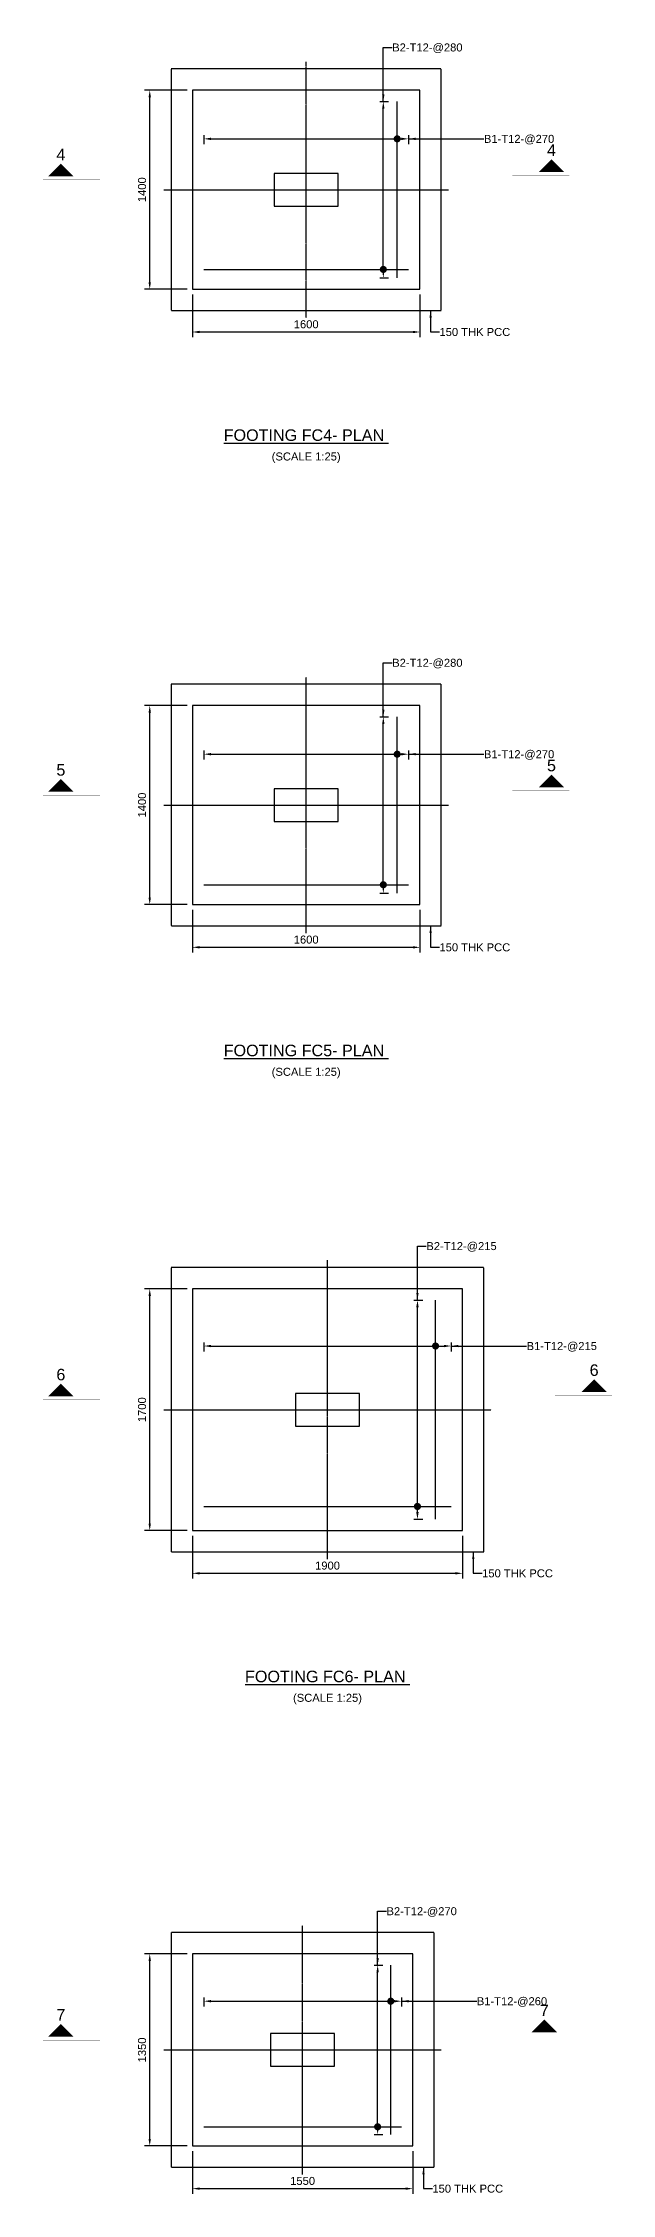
# Model space of a CAD drawing. Header units: inches. Extents: x -816171 to 9366335, y -450961 to 689132.
# Drawn here: x 5624411 to 5640416, y 249864 to 310339 of the extents above; entities that cross this region are included whole.
import ezdxf
from ezdxf.enums import TextEntityAlignment as Align

# ---------------------------------------------------------------- set-up
doc = ezdxf.new("R2010")
doc.units = ezdxf.units.IN
doc.header["$MEASUREMENT"] = 0
doc.linetypes.add('Cline', pattern=[1, 0.625, -0.125, 0.125, -0.125])
doc.linetypes.add('DASHED', pattern=[0.75, 0.5, -0.25])
for name, color, linetype in [('Center Line', 1, 'Continuous'), ('Column', 2, 'Continuous'), ('Dim', 31, 'Continuous'), ('Footing', 4, 'Continuous'), ('Labels', 4, 'Continuous'), ('PCC', 5, 'Continuous'), ('Reinforcement', 130, 'Continuous'), ('Section Mark', 5, 'Continuous'), ('Solid', 25, 'Continuous'), ('Text', 31, 'Continuous')]:
    doc.layers.add(name, color=color, linetype=linetype)
doc.styles.add('SC-FTG1', font='sanss___.ttf')
doc.styles.add('SC-FTG2', font='SansSerif')
doc.dimstyles.new('RccFooting', dxfattribs={"dimtxt": 225, "dimasz": 200, "dimexe": 150, "dimexo": 150, "dimgap": 100, "dimtad": 1, "dimtoh": 1, "dimdec": 4, "dimlfac": 0.25, "dimzin": 0, "dimdsep": 46, "dimtxsty": 'SC-FTG2', "dimcen": 0.09, "dimclrd": 8, "dimclre": 8, "dimclrt": 31, "dimadec": 0, "dimazin": 0, "dimtfac": 1, "dimtdec": 0, "dimtix": 1, "dimtofl": 0, "dimtmove": 0, "dimatfit": 3, "dimfxl": 1, "dimtolj": 1, "dimtzin": 0, "dimarcsym": 0})

# ---------------------------------------------------------------- blocks, each defined once
blk = doc.blocks.new('*D2381')
at = {"layer": 'DEFPOINTS', "color": 0, "transparency": 16777216}
for p in [(5628614, 303414), (5635014, 303414), (5635014, 302214)]:
    blk.add_point(p, dxfattribs=at)
at = {"layer": 'Dim', "color": 8, "lineweight": -2, "transparency": 16777216}
for p, q in [((5628614, 303264), (5628614, 302064)), ((5635014, 303264), (5635014, 302064)), ((5628814, 302214), (5634814, 302214))]:
    blk.add_line(p, q, dxfattribs=at)
at = {"layer": 'Dim', "color": 8, "transparency": 16777216}
for points in [[(5628814, 302247), (5628814, 302181), (5628614, 302214)], [(5634814, 302247), (5634814, 302181), (5635014, 302214)]]:
    blk.add_solid(points, dxfattribs=at)
at = {"layer": 'Dim', "color": 31, "transparency": 16777216, "insert": (5631814, 302430), "char_height": 225, "attachment_point": 5, "style": 'SC-FTG2'}
blk.add_mtext('\\A1;1600', dxfattribs=at)
blk = doc.blocks.new('*D2370')
at = {"layer": 'DEFPOINTS', "color": 0, "transparency": 16777216}
for p in [(5627414, 309014), (5628614, 309014), (5628614, 303414)]:
    blk.add_point(p, dxfattribs=at)
at = {"layer": 'Dim', "color": 8, "lineweight": -2, "transparency": 16777216}
for p, q in [((5628464, 309014), (5627264, 309014)), ((5627414, 303614), (5627414, 308814)), ((5628464, 303414), (5627264, 303414))]:
    blk.add_line(p, q, dxfattribs=at)
at = {"layer": 'Dim', "color": 8, "transparency": 16777216}
for points in [[(5627380, 308814), (5627447, 308814), (5627414, 309014)], [(5627380, 303614), (5627447, 303614), (5627414, 303414)]]:
    blk.add_solid(points, dxfattribs=at)
at = {"layer": 'Dim', "color": 31, "transparency": 16777216, "insert": (5627198, 306214), "char_height": 225, "attachment_point": 5, "rotation": 90, "style": 'SC-FTG2'}
blk.add_mtext('\\A1;1400', dxfattribs=at)
blk = doc.blocks.new('*D2371')
at = {"layer": 'DEFPOINTS', "color": 0, "transparency": 16777216}
for p in [(5633734, 308694), (5633984, 308694), (5633734, 303734)]:
    blk.add_point(p, dxfattribs=at)
at = {"layer": 'Dim', "color": 8, "lineweight": -2, "transparency": 16777216}
for p, q in [((5633884, 308694), (5634134, 308694)), ((5633984, 303934), (5633984, 308494)), ((5633884, 303734), (5634134, 303734))]:
    blk.add_line(p, q, dxfattribs=at)
at = {"layer": 'Dim', "color": 8, "transparency": 16777216}
for points in [[(5633950, 308494), (5634017, 308494), (5633984, 308694)], [(5633950, 303934), (5634017, 303934), (5633984, 303734)]]:
    blk.add_solid(points, dxfattribs=at)
blk = doc.blocks.new('*D2372')
at = {"layer": 'DEFPOINTS', "color": 0, "transparency": 16777216}
for p in [(5628934, 307894), (5634694, 307894), (5634694, 307644)]:
    blk.add_point(p, dxfattribs=at)
at = {"layer": 'Dim', "color": 8, "lineweight": -2, "transparency": 16777216}
for p, q in [((5628934, 307744), (5628934, 307494)), ((5629134, 307644), (5634494, 307644)), ((5634694, 307744), (5634694, 307494))]:
    blk.add_line(p, q, dxfattribs=at)
at = {"layer": 'Dim', "color": 8, "transparency": 16777216}
for points in [[(5629134, 307677), (5629134, 307611), (5628934, 307644)], [(5634494, 307677), (5634494, 307611), (5634694, 307644)]]:
    blk.add_solid(points, dxfattribs=at)
blk = doc.blocks.new('*D2386')
at = {"layer": 'DEFPOINTS', "color": 0, "transparency": 16777216}
for p in [(5628614, 286114), (5635014, 286114), (5635014, 284914)]:
    blk.add_point(p, dxfattribs=at)
at = {"layer": 'Dim', "color": 8, "lineweight": -2, "transparency": 16777216}
for p, q in [((5628614, 285964), (5628614, 284764)), ((5635014, 285964), (5635014, 284764)), ((5628814, 284914), (5634814, 284914))]:
    blk.add_line(p, q, dxfattribs=at)
at = {"layer": 'Dim', "color": 8, "transparency": 16777216}
for points in [[(5628814, 284947), (5628814, 284881), (5628614, 284914)], [(5634814, 284947), (5634814, 284881), (5635014, 284914)]]:
    blk.add_solid(points, dxfattribs=at)
at = {"layer": 'Dim', "color": 31, "transparency": 16777216, "insert": (5631814, 285130), "char_height": 225, "attachment_point": 5, "style": 'SC-FTG2'}
blk.add_mtext('\\A1;1600', dxfattribs=at)
blk = doc.blocks.new('*D2387')
at = {"layer": 'DEFPOINTS', "color": 0, "transparency": 16777216}
for p in [(5627414, 291714), (5628614, 291714), (5628614, 286114)]:
    blk.add_point(p, dxfattribs=at)
at = {"layer": 'Dim', "color": 8, "lineweight": -2, "transparency": 16777216}
for p, q in [((5628464, 291714), (5627264, 291714)), ((5627414, 286314), (5627414, 291514)), ((5628464, 286114), (5627264, 286114))]:
    blk.add_line(p, q, dxfattribs=at)
at = {"layer": 'Dim', "color": 8, "transparency": 16777216}
for points in [[(5627380, 291514), (5627447, 291514), (5627414, 291714)], [(5627380, 286314), (5627447, 286314), (5627414, 286114)]]:
    blk.add_solid(points, dxfattribs=at)
at = {"layer": 'Dim', "color": 31, "transparency": 16777216, "insert": (5627198, 288914), "char_height": 225, "attachment_point": 5, "rotation": 90, "style": 'SC-FTG2'}
blk.add_mtext('\\A1;1400', dxfattribs=at)
blk = doc.blocks.new('*D2388')
at = {"layer": 'DEFPOINTS', "color": 0, "transparency": 16777216}
for p in [(5633734, 291394), (5633984, 291394), (5633734, 286434)]:
    blk.add_point(p, dxfattribs=at)
at = {"layer": 'Dim', "color": 8, "lineweight": -2, "transparency": 16777216}
for p, q in [((5633884, 291394), (5634134, 291394)), ((5633984, 286634), (5633984, 291194)), ((5633884, 286434), (5634134, 286434))]:
    blk.add_line(p, q, dxfattribs=at)
at = {"layer": 'Dim', "color": 8, "transparency": 16777216}
for points in [[(5633950, 291194), (5634017, 291194), (5633984, 291394)], [(5633950, 286634), (5634017, 286634), (5633984, 286434)]]:
    blk.add_solid(points, dxfattribs=at)
blk = doc.blocks.new('*D2389')
at = {"layer": 'DEFPOINTS', "color": 0, "transparency": 16777216}
for p in [(5628934, 290594), (5634694, 290594), (5634694, 290344)]:
    blk.add_point(p, dxfattribs=at)
at = {"layer": 'Dim', "color": 8, "lineweight": -2, "transparency": 16777216}
for p, q in [((5628934, 290444), (5628934, 290194)), ((5629134, 290344), (5634494, 290344)), ((5634694, 290444), (5634694, 290194))]:
    blk.add_line(p, q, dxfattribs=at)
at = {"layer": 'Dim', "color": 8, "transparency": 16777216}
for points in [[(5629134, 290377), (5629134, 290311), (5628934, 290344)], [(5634494, 290377), (5634494, 290311), (5634694, 290344)]]:
    blk.add_solid(points, dxfattribs=at)
blk = doc.blocks.new('*D2402')
at = {"layer": 'DEFPOINTS', "color": 0, "transparency": 16777216}
for p in [(5628614, 268514), (5636214, 268514), (5636214, 267314)]:
    blk.add_point(p, dxfattribs=at)
at = {"layer": 'Dim', "color": 8, "lineweight": -2, "transparency": 16777216}
for p, q in [((5628614, 268364), (5628614, 267164)), ((5636214, 268364), (5636214, 267164)), ((5628814, 267314), (5636014, 267314))]:
    blk.add_line(p, q, dxfattribs=at)
at = {"layer": 'Dim', "color": 8, "transparency": 16777216}
for points in [[(5628814, 267347), (5628814, 267281), (5628614, 267314)], [(5636014, 267347), (5636014, 267281), (5636214, 267314)]]:
    blk.add_solid(points, dxfattribs=at)
at = {"layer": 'Dim', "color": 31, "transparency": 16777216, "insert": (5632414, 267530), "char_height": 225, "attachment_point": 5, "style": 'SC-FTG2'}
blk.add_mtext('\\A1;1900', dxfattribs=at)
blk = doc.blocks.new('*D2403')
at = {"layer": 'DEFPOINTS', "color": 0, "transparency": 16777216}
for p in [(5627414, 275314), (5628614, 275314), (5628614, 268514)]:
    blk.add_point(p, dxfattribs=at)
at = {"layer": 'Dim', "color": 8, "lineweight": -2, "transparency": 16777216}
for p, q in [((5628464, 275314), (5627264, 275314)), ((5627414, 268714), (5627414, 275114)), ((5628464, 268514), (5627264, 268514))]:
    blk.add_line(p, q, dxfattribs=at)
at = {"layer": 'Dim', "color": 8, "transparency": 16777216}
for points in [[(5627380, 275114), (5627447, 275114), (5627414, 275314)], [(5627380, 268714), (5627447, 268714), (5627414, 268514)]]:
    blk.add_solid(points, dxfattribs=at)
at = {"layer": 'Dim', "color": 31, "transparency": 16777216, "insert": (5627198, 271914), "char_height": 225, "attachment_point": 5, "rotation": 90, "style": 'SC-FTG2'}
blk.add_mtext('\\A1;1700', dxfattribs=at)
blk = doc.blocks.new('*D2404')
at = {"layer": 'DEFPOINTS', "color": 0, "transparency": 16777216}
for p in [(5634694, 274994), (5634944, 274994), (5634694, 268834)]:
    blk.add_point(p, dxfattribs=at)
at = {"layer": 'Dim', "color": 8, "lineweight": -2, "transparency": 16777216}
for p, q in [((5634844, 274994), (5635094, 274994)), ((5634944, 269034), (5634944, 274794)), ((5634844, 268834), (5635094, 268834))]:
    blk.add_line(p, q, dxfattribs=at)
at = {"layer": 'Dim', "color": 8, "transparency": 16777216}
for points in [[(5634910, 274794), (5634977, 274794), (5634944, 274994)], [(5634910, 269034), (5634977, 269034), (5634944, 268834)]]:
    blk.add_solid(points, dxfattribs=at)
blk = doc.blocks.new('*D2405')
at = {"layer": 'DEFPOINTS', "color": 0, "transparency": 16777216}
for p in [(5628934, 273954), (5635894, 273954), (5635894, 273704)]:
    blk.add_point(p, dxfattribs=at)
at = {"layer": 'Dim', "color": 8, "lineweight": -2, "transparency": 16777216}
for p, q in [((5628934, 273804), (5628934, 273554)), ((5629134, 273704), (5635694, 273704)), ((5635894, 273804), (5635894, 273554))]:
    blk.add_line(p, q, dxfattribs=at)
at = {"layer": 'Dim', "color": 8, "transparency": 16777216}
for points in [[(5629134, 273737), (5629134, 273671), (5628934, 273704)], [(5635694, 273737), (5635694, 273671), (5635894, 273704)]]:
    blk.add_solid(points, dxfattribs=at)
blk = doc.blocks.new('*D2406')
at = {"layer": 'DEFPOINTS', "color": 0, "transparency": 16777216}
for p in [(5628614, 251214), (5634814, 251214), (5634814, 250014)]:
    blk.add_point(p, dxfattribs=at)
at = {"layer": 'Dim', "color": 8, "lineweight": -2, "transparency": 16777216}
for p, q in [((5628614, 251064), (5628614, 249864)), ((5634814, 251064), (5634814, 249864)), ((5628814, 250014), (5634614, 250014))]:
    blk.add_line(p, q, dxfattribs=at)
at = {"layer": 'Dim', "color": 8, "transparency": 16777216}
for points in [[(5628814, 250047), (5628814, 249981), (5628614, 250014)], [(5634614, 250047), (5634614, 249981), (5634814, 250014)]]:
    blk.add_solid(points, dxfattribs=at)
at = {"layer": 'Dim', "color": 31, "transparency": 16777216, "insert": (5631714, 250230), "char_height": 225, "attachment_point": 5, "style": 'SC-FTG2'}
blk.add_mtext('\\A1;1550', dxfattribs=at)
blk = doc.blocks.new('*D2407')
at = {"layer": 'DEFPOINTS', "color": 0, "transparency": 16777216}
for p in [(5627414, 256614), (5628614, 256614), (5628614, 251214)]:
    blk.add_point(p, dxfattribs=at)
at = {"layer": 'Dim', "color": 8, "lineweight": -2, "transparency": 16777216}
for p, q in [((5628464, 256614), (5627264, 256614)), ((5627414, 251414), (5627414, 256414)), ((5628464, 251214), (5627264, 251214))]:
    blk.add_line(p, q, dxfattribs=at)
at = {"layer": 'Dim', "color": 8, "transparency": 16777216}
for points in [[(5627380, 256414), (5627447, 256414), (5627414, 256614)], [(5627380, 251414), (5627447, 251414), (5627414, 251214)]]:
    blk.add_solid(points, dxfattribs=at)
at = {"layer": 'Dim', "color": 31, "transparency": 16777216, "insert": (5627198, 253914), "char_height": 225, "attachment_point": 5, "rotation": 90, "style": 'SC-FTG2'}
blk.add_mtext('\\A1;1350', dxfattribs=at)
blk = doc.blocks.new('*D2408')
at = {"layer": 'DEFPOINTS', "color": 0, "transparency": 16777216}
for p in [(5633574, 256294), (5633824, 256294), (5633574, 251534)]:
    blk.add_point(p, dxfattribs=at)
at = {"layer": 'Dim', "color": 8, "lineweight": -2, "transparency": 16777216}
for p, q in [((5633724, 256294), (5633974, 256294)), ((5633824, 251734), (5633824, 256094)), ((5633724, 251534), (5633974, 251534))]:
    blk.add_line(p, q, dxfattribs=at)
at = {"layer": 'Dim', "color": 8, "transparency": 16777216}
for points in [[(5633790, 256094), (5633857, 256094), (5633824, 256294)], [(5633790, 251734), (5633857, 251734), (5633824, 251534)]]:
    blk.add_solid(points, dxfattribs=at)
blk = doc.blocks.new('*D2409')
at = {"layer": 'DEFPOINTS', "color": 0, "transparency": 16777216}
for p in [(5628934, 255534), (5634494, 255534), (5634494, 255284)]:
    blk.add_point(p, dxfattribs=at)
at = {"layer": 'Dim', "color": 8, "lineweight": -2, "transparency": 16777216}
for p, q in [((5628934, 255384), (5628934, 255134)), ((5629134, 255284), (5634294, 255284)), ((5634494, 255384), (5634494, 255134))]:
    blk.add_line(p, q, dxfattribs=at)
at = {"layer": 'Dim', "color": 8, "transparency": 16777216}
for points in [[(5629134, 255317), (5629134, 255251), (5628934, 255284)], [(5634294, 255317), (5634294, 255251), (5634494, 255284)]]:
    blk.add_solid(points, dxfattribs=at)

msp = doc.modelspace()

# ---------------------------------------------------------------- hatches: boundary and pattern name
at = {"layer": 'Solid'}
for points in [[(5624563.62815, 306590.1347), (5624913.62815, 306940.1347), (5625263.62815, 306590.1347), (5624563.62815, 306590.1347)], [(5639063.62815, 306714.1347), (5638713.62815, 307064.1347), (5638363.62815, 306714.1347), (5639063.62815, 306714.1347)], [(5639063.62815, 289414.1347), (5638713.62815, 289764.1347), (5638363.62815, 289414.1347), (5639063.62815, 289414.1347)], [(5624563.62815, 289290.1347), (5624913.62815, 289640.1347), (5625263.62815, 289290.1347), (5624563.62815, 289290.1347)], [(5640263.62815, 272414.1347), (5639913.62815, 272764.1347), (5639563.62815, 272414.1347), (5640263.62815, 272414.1347)], [(5624563.62815, 272290.1347), (5624913.62815, 272640.1347), (5625263.62815, 272290.1347), (5624563.62815, 272290.1347)], [(5624563.62815, 254290.1347), (5624913.62815, 254640.1347), (5625263.62815, 254290.1347), (5624563.62815, 254290.1347)], [(5638863.62815, 254414.1347), (5638513.62815, 254764.1347), (5638163.62815, 254414.1347), (5638863.62815, 254414.1347)]]:
    msp.add_hatch(color=256, dxfattribs=at).paths.add_polyline_path(points, flags=0)

# ---------------------------------------------------------------- linework, layer by layer
at = {"layer": 'Center Line', "linetype": 'Cline'}
for points in [[(5631813.62815, 302614.1347), (5631813.62815, 309814.1347)], [(5627813.62815, 306214.1347), (5635813.62815, 306214.1347)], [(5631813.62815, 285314.1347), (5631813.62815, 292514.1347)], [(5627813.62815, 288914.1347), (5635813.62815, 288914.1347)], [(5632413.62815, 267714.1347), (5632413.62815, 276114.1347)], [(5627813.62815, 271914.1347), (5637013.62815, 271914.1347)], [(5631713.62815, 250414.1347), (5631713.62815, 257414.1347)], [(5627813.62815, 253914.1347), (5635613.62815, 253914.1347)]]:
    msp.add_lwpolyline(points, dxfattribs=at)
at = {"layer": 'Column'}
for points in [[(5630913.62815, 305754.1347), (5632713.62815, 305754.1347), (5632713.62815, 306674.1347), (5630913.62815, 306674.1347), (5630913.62815, 305754.1347)], [(5630913.62815, 288454.1347), (5632713.62815, 288454.1347), (5632713.62815, 289374.1347), (5630913.62815, 289374.1347), (5630913.62815, 288454.1347)], [(5631513.62815, 271454.1347), (5633313.62815, 271454.1347), (5633313.62815, 272374.1347), (5631513.62815, 272374.1347), (5631513.62815, 271454.1347)], [(5630813.62815, 253454.1347), (5632613.62815, 253454.1347), (5632613.62815, 254374.1347), (5630813.62815, 254374.1347), (5630813.62815, 253454.1347)]]:
    msp.add_lwpolyline(points, dxfattribs=at)
at = {"layer": 'Dim', "color": 8, "const_width": 100}
for points in [[(5634323.62815, 307644.1347, 1), (5634423.62815, 307644.1347, 1)], [(5633933.62815, 303974.1347, 1), (5634033.62815, 303974.1347, 1)], [(5634323.62815, 290344.1347, 1), (5634423.62815, 290344.1347, 1)], [(5633933.62815, 286674.1347, 1), (5634033.62815, 286674.1347, 1)], [(5635403.62815, 273704.1347, 1), (5635503.62815, 273704.1347, 1)], [(5634893.62815, 269194.1347, 1), (5634993.62815, 269194.1347, 1)], [(5634143.62815, 255284.1347, 1), (5634243.62815, 255284.1347, 1)], [(5633773.62815, 251754.1347, 1), (5633873.62815, 251754.1347, 1)]]:
    msp.add_lwpolyline(points, format="xyb", close=True, dxfattribs=at)
at = {"layer": 'Footing'}
for points in [[(5628613.62815, 303414.1347), (5635013.62815, 303414.1347), (5635013.62815, 309014.1347), (5628613.62815, 309014.1347), (5628613.62815, 303414.1347)], [(5628613.62815, 286114.1347), (5635013.62815, 286114.1347), (5635013.62815, 291714.1347), (5628613.62815, 291714.1347), (5628613.62815, 286114.1347)], [(5628613.62815, 268514.1347), (5636213.62815, 268514.1347), (5636213.62815, 275314.1347), (5628613.62815, 275314.1347), (5628613.62815, 268514.1347)], [(5628613.62815, 251214.1347), (5634813.62815, 251214.1347), (5634813.62815, 256614.1347), (5628613.62815, 256614.1347), (5628613.62815, 251214.1347)]]:
    msp.add_lwpolyline(points, dxfattribs=at)
at = {"layer": 'PCC', "linetype": 'DASHED'}
for points in [[(5628013.62815, 302814.1347), (5635613.62815, 302814.1347), (5635613.62815, 309614.1347), (5628013.62815, 309614.1347), (5628013.62815, 302814.1347)], [(5628013.62815, 285514.1347), (5635613.62815, 285514.1347), (5635613.62815, 292314.1347), (5628013.62815, 292314.1347), (5628013.62815, 285514.1347)], [(5628013.62815, 267914.1347), (5636813.62815, 267914.1347), (5636813.62815, 275914.1347), (5628013.62815, 275914.1347), (5628013.62815, 267914.1347)], [(5628013.62815, 250614.1347), (5635413.62815, 250614.1347), (5635413.62815, 257214.1347), (5628013.62815, 257214.1347), (5628013.62815, 250614.1347)]]:
    msp.add_lwpolyline(points, dxfattribs=at)
at = {"layer": 'Reinforcement'}
for points in [[(5634373.62815, 303734.1347), (5634373.62815, 308694.1347)], [(5628933.62815, 303974.1347), (5634693.62815, 303974.1347)], [(5634373.62815, 286434.1347), (5634373.62815, 291394.1347)], [(5628933.62815, 286674.1347), (5634693.62815, 286674.1347)], [(5635453.62815, 268834.1347), (5635453.62815, 274994.1347)], [(5628933.62815, 269194.1347), (5635893.62815, 269194.1347)], [(5634193.62815, 251534.1347), (5634193.62815, 256294.1347)], [(5628933.62815, 251754.1347), (5634493.62815, 251754.1347)]]:
    msp.add_lwpolyline(points, dxfattribs=at)
at = {"layer": 'Section Mark', "const_width": 5}
for points in [[(5624563.62815, 306590.1347), (5624913.62815, 306940.1347), (5625263.62815, 306590.1347), (5624563.62815, 306590.1347)], [(5637613.62815, 306614.1347), (5639213.62815, 306614.1347)], [(5639063.62815, 306714.1347), (5638713.62815, 307064.1347), (5638363.62815, 306714.1347), (5639063.62815, 306714.1347)], [(5626013.62815, 306490.1347), (5624413.62815, 306490.1347)], [(5639063.62815, 289414.1347), (5638713.62815, 289764.1347), (5638363.62815, 289414.1347), (5639063.62815, 289414.1347)], [(5626013.62815, 289190.1347), (5624413.62815, 289190.1347)], [(5624563.62815, 289290.1347), (5624913.62815, 289640.1347), (5625263.62815, 289290.1347), (5624563.62815, 289290.1347)], [(5637613.62815, 289314.1347), (5639213.62815, 289314.1347)], [(5640263.62815, 272414.1347), (5639913.62815, 272764.1347), (5639563.62815, 272414.1347), (5640263.62815, 272414.1347)], [(5626013.62815, 272190.1347), (5624413.62815, 272190.1347)], [(5624563.62815, 272290.1347), (5624913.62815, 272640.1347), (5625263.62815, 272290.1347), (5624563.62815, 272290.1347)], [(5638813.62815, 272314.1347), (5640413.62815, 272314.1347)], [(5624563.62815, 254290.1347), (5624913.62815, 254640.1347), (5625263.62815, 254290.1347), (5624563.62815, 254290.1347)], [(5638863.62815, 254414.1347), (5638513.62815, 254764.1347), (5638163.62815, 254414.1347), (5638863.62815, 254414.1347)], [(5626013.62815, 254190.1347), (5624413.62815, 254190.1347)], [(5637413.62815, 254314.1347), (5639013.62815, 254314.1347)]]:
    msp.add_lwpolyline(points, dxfattribs=at)

# ---------------------------------------------------------------- texts
at = {"layer": 'Dim', "style": 'SC-FTG2'}
for p in [(5635563.62815, 302214.1347), (5635563.62815, 284914.1347), (5636763.62815, 267314.1347), (5635363.62815, 250014.1347)]:
    msp.add_text('150 THK PCC', height=225, dxfattribs=at).set_placement(p, align=Align.MIDDLE_LEFT)
at = {"layer": 'Labels', "style": 'SC-FTG1'}
for s, p in [('%%uFOOTING FC4- PLAN ', (5631813.62815, 299314.1347)), ('%%uFOOTING FC5- PLAN ', (5631813.62815, 282014.1347)), ('%%uFOOTING FC6- PLAN ', (5632413.62815, 264414.1347))]:
    msp.add_text(s, height=325, dxfattribs=at).set_placement(p, align=Align.MIDDLE_CENTER)
at = {"layer": 'Section Mark', "style": 'SC-FTG1'}
for s, p in [('4', (5624913.62815, 307202.6347)), ('4', (5638713.62815, 307326.6347)), ('5', (5624913.62815, 289902.6347)), ('5', (5638713.62815, 290026.6347)), ('6', (5624913.62815, 272902.6347)), ('6', (5639913.62815, 273026.6347)), ('7', (5624913.62815, 254902.6347)), ('7', (5638513.62815, 255026.6347))]:
    msp.add_text(s, height=325, dxfattribs=at).set_placement(p, align=Align.MIDDLE_CENTER)
at = {"layer": 'Text', "style": 'SC-FTG1'}
for s, p in [('B2-T12-@280', (5634233.62815, 310214.1347)), ('B1-T12-@270', (5636813.62815, 307644.1347)), ('B2-T12-@280', (5634233.62815, 292914.1347)), ('B1-T12-@270', (5636813.62815, 290344.1347)), ('B2-T12-@215', (5635193.62815, 276514.1347)), ('B1-T12-@215', (5638013.62815, 273704.1347)), ('B2-T12-@270', (5634073.62815, 257814.1347)), ('B1-T12-@260', (5636613.62815, 255284.1347))]:
    msp.add_text(s, height=225, dxfattribs=at).set_placement(p, align=Align.MIDDLE_LEFT)
for p in [(5631813.62815, 298714.1347), (5631813.62815, 281414.1347), (5632413.62815, 263814.1347)]:
    msp.add_text('(SCALE 1:25)', height=225, dxfattribs=at).set_placement(p, align=Align.MIDDLE_CENTER)

# ---------------------------------------------------------------- dimensions: what is measured, and where the dimension line sits
at = {"layer": 'Dim'}
for p1, p2, distance, text, picture, middle in [((5628613.62815, 303414.1347), (5628613.62815, 309014.1347), 1200, '1400', '*D2370', (5627197.73309, 306214.1347)), ((5628613.62815, 303414.1347), (5635013.62815, 303414.1347), -1200, '1600', '*D2381', (5631813.62815, 302430.18408)), ((5628613.62815, 286114.1347), (5628613.62815, 291714.1347), 1200, '1400', '*D2387', (5627197.73309, 288914.1347)), ((5628613.62815, 286114.1347), (5635013.62815, 286114.1347), -1200, '1600', '*D2386', (5631813.62815, 285130.18408)), ((5628613.62815, 268514.1347), (5628613.62815, 275314.1347), 1200, '1700', '*D2403', (5627197.73309, 271914.1347)), ((5628613.62815, 268514.1347), (5636213.62815, 268514.1347), -1200, '1900', '*D2402', (5632413.62815, 267530.02976)), ((5628613.62815, 251214.1347), (5628613.62815, 256614.1347), 1200, '1350', '*D2407', (5627197.57877, 253914.1347)), ((5628613.62815, 251214.1347), (5634813.62815, 251214.1347), -1200, '1550', '*D2406', (5631713.62815, 250230.02976))]:
    dim = msp.add_aligned_dim(p1=p1, p2=p2, distance=distance, text=text, dimstyle='RccFooting', dxfattribs=at)
    dim.commit()
    dim.dimension.update_dxf_attribs({"geometry": picture, "text_midpoint": middle})
for base, p1, p2, angle, picture, middle in [((5633983.62815, 308694.1347), (5633733.62815, 303734.1347), (5633733.62815, 308694.1347), 90, '*D2371', (5633983.62815, 305274.1347)), ((5634693.62815, 307644.1347), (5628933.62815, 307894.1347), (5634693.62815, 307894.1347), 0, '*D2372', (5633073.62815, 307644.1347)), ((5633983.62815, 291394.1347), (5633733.62815, 286434.1347), (5633733.62815, 291394.1347), 90, '*D2388', (5633983.62815, 287974.1347)), ((5634693.62815, 290344.1347), (5628933.62815, 290594.1347), (5634693.62815, 290594.1347), 0, '*D2389', (5633073.62815, 290344.1347)), ((5634943.62815, 274994.1347), (5634693.62815, 268834.1347), (5634693.62815, 274994.1347), 90, '*D2404', (5634943.62815, 270494.1347)), ((5635893.62815, 273704.1347), (5628933.62815, 273954.1347), (5635893.62815, 273954.1347), 0, '*D2405', (5634153.62815, 273704.1347)), ((5633823.62815, 256294.1347), (5633573.62815, 251534.1347), (5633573.62815, 256294.1347), 90, '*D2408', (5633823.62815, 253054.1347)), ((5634493.62815, 255284.1347), (5628933.62815, 255534.1347), (5634493.62815, 255534.1347), 0, '*D2409', (5632893.62815, 255284.1347))]:
    dim = msp.add_linear_dim(base=base, p1=p1, p2=p2, angle=angle, text=' ', dimstyle='RccFooting', override={"dimjust": 0}, dxfattribs=at)
    dim.commit()
    dim.dimension.update_dxf_attribs({"geometry": picture, "text_midpoint": middle, "dimtype": 161})

# ---------------------------------------------------------------- leaders
at = {"layer": 'Dim', "color": 8}
for points in [[(5633983.62815, 308694.1347), (5633983.62815, 310214.1347), (5634233.62815, 310214.1347)], [(5634693.62815, 307644.1347), (5636813.62815, 307644.1347), (5636813.62815, 307644.1347)], [(5635313.62815, 302814.1347), (5635313.62815, 302214.1347), (5635563.62815, 302214.1347)], [(5633983.62815, 291394.1347), (5633983.62815, 292914.1347), (5634233.62815, 292914.1347)], [(5634693.62815, 290344.1347), (5636813.62815, 290344.1347), (5636813.62815, 290344.1347)], [(5635313.62815, 285514.1347), (5635313.62815, 284914.1347), (5635563.62815, 284914.1347)], [(5634943.62815, 274994.1347), (5634943.62815, 276514.1347), (5635193.62815, 276514.1347)], [(5635893.62815, 273704.1347), (5638013.62815, 273704.1347), (5638013.62815, 273704.1347)], [(5636513.62815, 267914.1347), (5636513.62815, 267314.1347), (5636763.62815, 267314.1347)], [(5633823.62815, 256294.1347), (5633823.62815, 257814.1347), (5634073.62815, 257814.1347)], [(5634493.62815, 255284.1347), (5636613.62815, 255284.1347), (5636613.62815, 255284.1347)], [(5635113.62815, 250614.1347), (5635113.62815, 250014.1347), (5635363.62815, 250014.1347)]]:
    msp.add_leader(points, dimstyle='RccFooting', dxfattribs=at)

doc.saveas('drawing.dxf')
